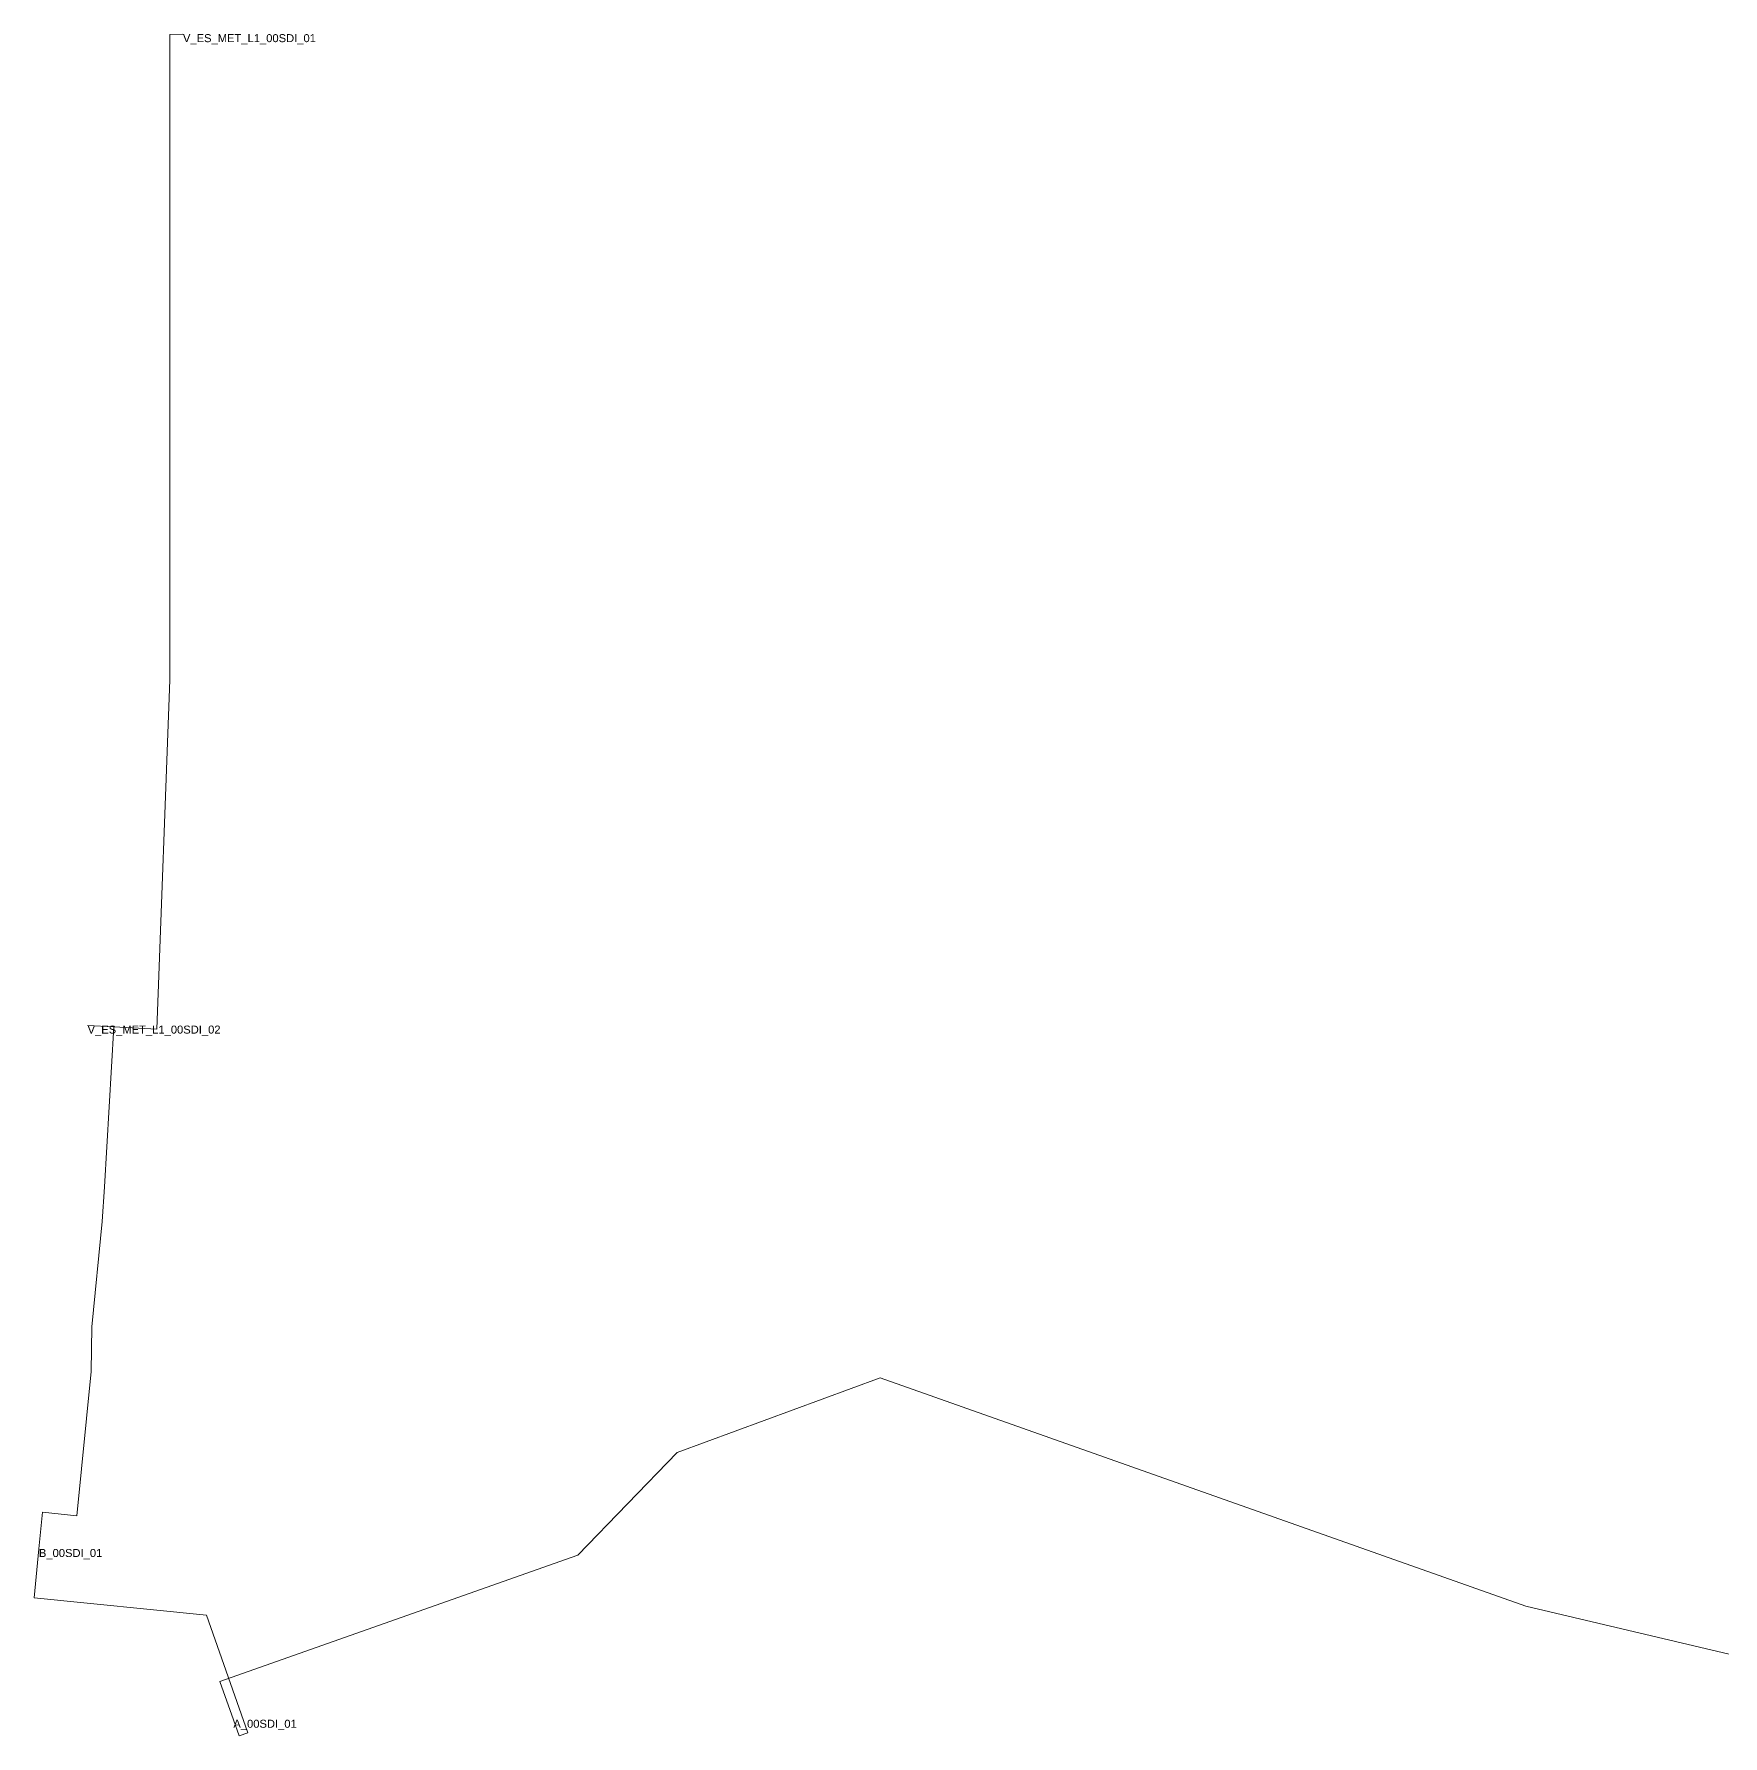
# Model space of a CAD drawing. Header units: metres. Extents: x 432421 to 432632, y 4587466 to 4587574.
# Drawn here: x 432421 to 432526.6, y 4587467.4 to 4587573.7 of the extents above; entities that cross this region are included whole.
import ezdxf
from ezdxf.enums import TextEntityAlignment as Align

# ---------------------------------------------------------------- set-up
doc = ezdxf.new("R2010")
doc.units = ezdxf.units.M
doc.header["$MEASUREMENT"] = 0
for name, color, linetype, lineweight, true_color in [('01_A_AccesTren_t', 40, 'Continuous', 0, 0xffd600), ('01_C_AccesExt_t', 251, 'Continuous', 0, 0x646464), ('01_C_CarrerHoritzontal_l', 251, 'Continuous', 0, 0x646464), ('01_I_Ascensor_l', 251, 'Continuous', 0, 0x646464), ('01_I_BarreraTarifaria_t', 251, 'Continuous', 0, 0x646464), ('01_I_Horitzontal_l', 251, 'Continuous', 0, 0x646464), ('01_I_Rampa_l', 251, 'Continuous', 0, 0x646464)]:
    doc.layers.add(name, color=color, linetype=linetype, lineweight=lineweight, true_color=true_color)
doc.styles.add('Style-Arial', font='arial.ttf')

msp = doc.modelspace()

# ---------------------------------------------------------------- linework, layer by layer
at = {"layer": '01_C_CarrerHoritzontal_l', "flags": 128}
msp.add_lwpolyline([(432433.481909, 4587468.369), (432432.638761, 4587470.758705), (432455.014586, 4587478.653459), (432461.203408, 4587485.065739), (432473.903937, 4587489.728469), (432514.232549, 4587475.457688), (432528.085611, 4587472.187551), (432577.947551, 4587469.834478)], dxfattribs=at)
at = {"layer": '01_I_Ascensor_l'}
for p, q in [((432424.644865, 4587492.911385, -20), (432424.596844, 4587490.133881, -10)), ((432433.839524, 4587467.355423), (432434.39446, 4587467.551218, -10))]:
    msp.add_line(p, q, dxfattribs=at)
at = {"layer": '01_I_Horitzontal_l'}
for p, q in [((432426.011261, 4587511.669543, -20), (432424.371671, 4587511.74183, -20)), ((432425.427546, 4587501.669543, -20), (432426.011261, 4587511.669543, -20)), ((432424.644865, 4587492.911385, -20), (432425.287112, 4587499.505486, -20)), ((432433.481909, 4587468.369), (432433.839524, 4587467.355423))]:
    msp.add_line(p, q, dxfattribs=at)
at = {"layer": '01_I_Horitzontal_l', "flags": 128}
for points, elevation in [([(432426.011261, 4587511.669543), (432428.706493, 4587511.525052), (432429.50174, 4587533.355862), (432429.50174, 4587573.672784), (432430.330681, 4587573.690688)], -20), ([(432421.331497, 4587479.037777), (432421.559538, 4587481.330186), (432423.699903, 4587481.11727), (432423.699903, 4587481.11727), (432424.596844, 4587490.133881)], -10), ([(432434.39446, 4587467.551218), (432431.796286, 4587474.908989), (432421.027344, 4587475.980246), (432421.331497, 4587479.037777)], -10)]:
    msp.add_lwpolyline(points, dxfattribs=dict(at, elevation=elevation))
at = {"layer": '01_I_Rampa_l'}
msp.add_line((432425.287112, 4587499.505486, -20), (432425.427546, 4587501.669543, -20), dxfattribs=at)

# ---------------------------------------------------------------- texts
at = {"layer": '01_A_AccesTren_t', "style": 'Style-Arial'}
for s, p in [('V_ES_MET_L1_00SDI_01', (432430.330681, 4587573.690688, -20)), ('V_ES_MET_L1_00SDI_02', (432424.371671, 4587511.74183, -20))]:
    msp.add_text(s, height=0.5, dxfattribs=at).set_placement(p, align=Align.TOP_LEFT)
at = {"layer": '01_C_AccesExt_t', "style": 'Style-Arial'}
msp.add_text('A_00SDI_01', height=0.5, dxfattribs=at).set_placement((432433.481909, 4587468.369), align=Align.TOP_LEFT)
at = {"layer": '01_I_BarreraTarifaria_t', "style": 'Style-Arial'}
msp.add_text('B_00SDI_01', height=0.5, dxfattribs=at).set_placement((432421.331497, 4587479.037777, -10), align=Align.TOP_LEFT)

doc.saveas('drawing.dxf')
